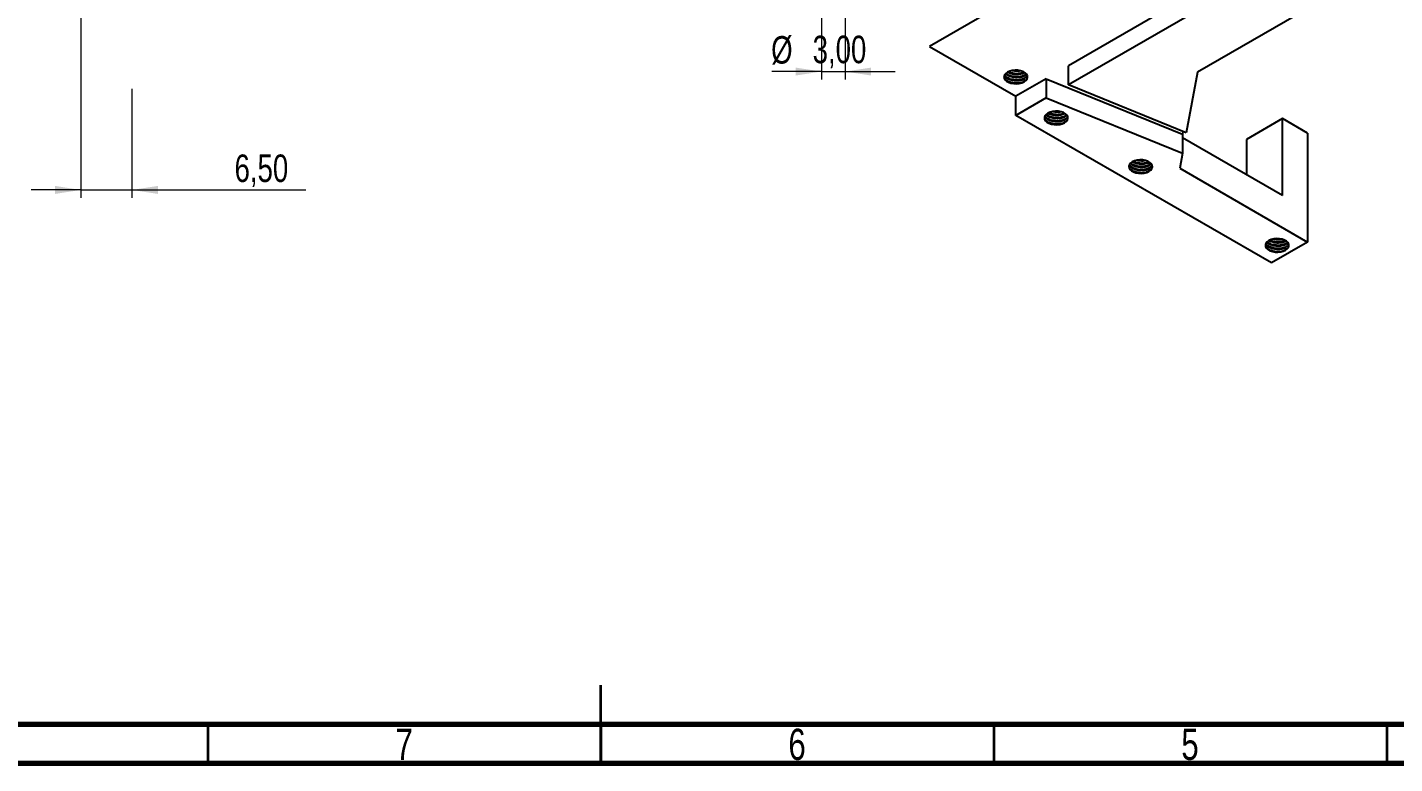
# Model space of a CAD drawing. Header units: millimetres. Extents: x 15 to 589, y 5 to 415.
# Drawn here: x 229 to 403, y 5 to 98.7 of the extents above; entities that cross this region are included whole.
import ezdxf

# ---------------------------------------------------------------- set-up
doc = ezdxf.new("R2010")
doc.units = ezdxf.units.MM
doc.styles.add('SLDTEXTSTYLE0', font='TXT', dxfattribs={"width": 0.75})
doc.dimstyles.new('SLDDIMSTYLE1', dxfattribs={"dimtxt": 3.5, "dimasz": 3.302, "dimexe": 0, "dimexo": 0.0625, "dimgap": 0.875, "dimtad": 1, "dimrnd": 1e-09, "dimzin": 12, "dimdsep": 46, "dimtxsty": 'SLDTEXTSTYLE0', "dimsah": 1, "dimcen": 0.09, "dimadec": 0, "dimazin": 3, "dimtfac": 1, "dimtmove": 0, "dimatfit": 0, "dimfxl": 1, "dimfrac": 2, "dimtolj": 1, "dimtzin": 12, "dimarcsym": 0})

# ---------------------------------------------------------------- blocks, each defined once
blk = doc.blocks.new('_D_18')
at = {"color": 7, "linetype": 'Continuous', "lineweight": 0}
for p, q in [((235.83, 133.39), (235.83, 77.02)), ((242.33, 90.9), (242.33, 77.02)), ((235.83, 78.02), (229.48, 78.02)), ((235.83, 78.02), (242.33, 78.02)), ((242.33, 78.02), (264.43, 78.02))]:
    blk.add_line(p, q, dxfattribs=at)
at = {"color": 7, "linetype": 'Continuous', "lineweight": 18}
for points in [[(235.83, 78.02), (232.53, 78.53), (232.53, 77.51)], [(242.33, 78.02), (245.63, 77.51), (245.63, 78.53)]]:
    blk.add_solid(points, dxfattribs=at)
at = {"color": 7, "linetype": 'Continuous', "lineweight": 18, "insert": (255.38, 82.53), "char_height": 3.5, "attachment_point": 1, "style": 'SLDTEXTSTYLE0'}
blk.add_mtext('6,50', dxfattribs=at)
blk = doc.blocks.new('_D_23')
at = {"color": 7, "linetype": 'Continuous', "lineweight": 0}
for p, q in [((330.08, 131.1), (330.08, 92.09)), ((333.08, 131.1), (333.08, 92.09)), ((330.08, 93.09), (323.73, 93.09)), ((330.08, 93.09), (333.08, 93.09)), ((333.08, 93.09), (339.43, 93.09))]:
    blk.add_line(p, q, dxfattribs=at)
at = {"color": 7, "linetype": 'Continuous', "lineweight": 18}
for points in [[(330.08, 93.09), (326.78, 93.59), (326.78, 92.58)], [(333.08, 93.09), (336.38, 92.58), (336.38, 93.59)]]:
    blk.add_solid(points, dxfattribs=at)
at = {"color": 7, "linetype": 'Continuous', "lineweight": 18, "char_height": 3.5, "attachment_point": 1, "style": 'SLDTEXTSTYLE0'}
for s, insert in [('%%c', (323.66, 97.6)), ('3,00', (328.94, 97.65))]:
    blk.add_mtext(s, dxfattribs=dict(at, insert=insert))

msp = doc.modelspace()

# ---------------------------------------------------------------- linework, layer by layer
at = {"color": 7, "linetype": 'Continuous', "lineweight": 25}
for p, q in [((413.83117, 136.69864), (343.8276, 96.28644)), ((417.58247, 126.20613), (361.50725, 93.8346)), ((417.58247, 123.75651), (361.50725, 91.38498)), ((415.27897, 114.57627), (377.90548, 93.00102)), ((343.8276, 96.28644), (354.79101, 89.95739)), ((361.50725, 91.38498), (361.50725, 93.8346)), ((377.90548, 93.00102), (376.48665, 85.30624)), ((358.63612, 92.17713), (354.79101, 89.95739)), ((355.85167, 91.79679), (355.53797, 91.68915)), ((355.85167, 92.10051), (355.85167, 91.79431)), ((358.63612, 92.17713), (376.00243, 85.12977)), ((358.63612, 92.17713), (358.63612, 89.72751)), ((376.48665, 85.30624), (361.50725, 91.38498)), ((354.79101, 87.50777), (354.79101, 89.95739)), ((358.63612, 89.72751), (354.79101, 87.50777)), ((358.63612, 89.72751), (376.00243, 82.68015)), ((387.31792, 68.73038), (354.79101, 87.50777)), ((388.73214, 87.10182), (384.13594, 84.4485)), ((388.73214, 77.30333), (388.73214, 87.10182)), ((391.91412, 85.2649), (388.73214, 87.10182)), ((360.99638, 86.58129), (360.68269, 86.47365)), ((360.99638, 86.88501), (360.99638, 86.57881)), ((376.06641, 85.47677), (376.00243, 85.12977)), ((391.91412, 85.2649), (391.91412, 71.38371)), ((376.00243, 85.12977), (376.00243, 82.68015)), ((388.73214, 77.30333), (376.00243, 84.65204)), ((384.13594, 84.4485), (384.13594, 79.95666)), ((376.00243, 82.68015), (375.65066, 80.7724)), ((371.73604, 80.38142), (371.42234, 80.27377)), ((371.73604, 80.68514), (371.73604, 80.37894)), ((375.65066, 80.7724), (391.91412, 71.38371)), ((391.91412, 71.38371), (387.31792, 68.73038)), ((389.11713, 70.34753), (388.80343, 70.23988)), ((389.11713, 70.65125), (389.11713, 70.34505))]:
    msp.add_line(p, q, dxfattribs=at)
at = {"color": 7, "linetype": 'Continuous', "lineweight": 35}
for p, q in [((302, 5), (302, 15)), ((252, 10), (252, 5)), ((302, 10), (302, 5)), ((352, 10), (352, 5)), ((402, 10), (402, 5))]:
    msp.add_line(p, q, dxfattribs=at)
at = {"color": 7, "linetype": 'Continuous', "lineweight": 70}
for p, q in [((584, 10), (20, 10)), ((589, 5), (15, 5))]:
    msp.add_line(p, q, dxfattribs=at)
at = {"color": 7, "linetype": 'Continuous', "lineweight": 25, "flags": 128}
for points in [[(355.85167, 91.79431), (356.07468, 91.95864), (356.22309, 92.149), (356.28827, 92.35433), (356.26644, 92.56271), (356.15886, 92.76201), (355.97179, 92.94065), (355.71609, 93.08826), (355.40663, 93.19626), (355.06139, 93.25837), (354.70044, 93.27097), (354.34476, 93.23334), (354.015, 93.14767), (353.73035, 93.01892), (353.50734, 92.8546), (353.35893, 92.66424), (353.29375, 92.4589), (353.31558, 92.25053), (353.42316, 92.05123), (353.61024, 91.87258), (353.86593, 91.72497), (354.17539, 91.61697), (354.52063, 91.55487), (354.88158, 91.54227), (355.23727, 91.57989), (355.56702, 91.66557), (355.85167, 91.79431)], [(360.99638, 86.57881), (361.2194, 86.74314), (361.36781, 86.9335), (361.43299, 87.13883), (361.41115, 87.34721), (361.30357, 87.54651), (361.1165, 87.72515), (360.8608, 87.87277), (360.55134, 87.98076), (360.20611, 88.04287), (359.84516, 88.05547), (359.48947, 88.01784), (359.15972, 87.93217), (358.87506, 87.80342), (358.65205, 87.6391), (358.50364, 87.44874), (358.43846, 87.2434), (358.46029, 87.03503), (358.56787, 86.83573), (358.75495, 86.65708), (359.01065, 86.50947), (359.3201, 86.40148), (359.66534, 86.33937), (360.02629, 86.32677), (360.38198, 86.3644), (360.71173, 86.45007), (360.99638, 86.57881)], [(371.73604, 80.37894), (371.95905, 80.54327), (372.10746, 80.73363), (372.17264, 80.93896), (372.15081, 81.14733), (372.04323, 81.34664), (371.85616, 81.52528), (371.60046, 81.67289), (371.291, 81.78089), (370.94576, 81.84299), (370.58481, 81.8556), (370.22913, 81.81797), (369.89937, 81.73229), (369.61472, 81.60355), (369.39171, 81.43922), (369.2433, 81.24886), (369.17812, 81.04353), (369.19995, 80.83516), (369.30753, 80.63586), (369.49461, 80.45721), (369.7503, 80.3096), (370.05976, 80.2016), (370.405, 80.1395), (370.76595, 80.12689), (371.12164, 80.16452), (371.45139, 80.2502), (371.73604, 80.37894)], [(389.11713, 70.34505), (389.34014, 70.50938), (389.48855, 70.69974), (389.55373, 70.90507), (389.5319, 71.11345), (389.42432, 71.31275), (389.23725, 71.49139), (388.98155, 71.639), (388.67209, 71.747), (388.32685, 71.8091), (387.9659, 71.82171), (387.61022, 71.78408), (387.28046, 71.6984), (386.99581, 71.56966), (386.7728, 71.40534), (386.62439, 71.21497), (386.55921, 71.00964), (386.58104, 70.80127), (386.68862, 70.60197), (386.8757, 70.42332), (387.13139, 70.27571), (387.44085, 70.16771), (387.78609, 70.10561), (388.14704, 70.093), (388.50272, 70.13063), (388.83248, 70.21631), (389.11713, 70.34505)]]:
    msp.add_lwpolyline(points, dxfattribs=at)
at = {"color": 7, "linetype": 'Continuous', "lineweight": 25}
for points, knots in [([(355.85167, 91.79431), (355.69812, 91.73197), (355.38698, 91.60565), (354.79026, 91.57177), (354.20141, 91.66105), (353.70696, 91.88063), (353.38298, 92.16592), (353.33948, 92.37405), (353.32149, 92.46012)], [0, 0, 0, 0, 0.173489468, 0.351535782, 0.522536649, 0.699038016, 0.875539383, 1, 1, 1, 1]), ([(355.85167, 92.10051), (355.6981, 92.03817), (355.38691, 91.91184), (354.79054, 91.87802), (354.20036, 91.96707), (353.711, 92.18754), (353.41225, 92.43467), (353.37138, 92.60065), (353.36038, 92.64535)], [0, 0, 0, 0, 0.1844508556, 0.3737464666, 0.555551486, 0.7432045376, 0.9308575893, 1, 1, 1, 1]), ([(356.22565, 92.59165), (356.21324, 92.54573), (356.17308, 92.39714), (355.8707, 92.18792), (355.38161, 92.01795), (354.7921, 91.97907), (354.19928, 92.0693), (353.71387, 92.29002), (353.42525, 92.5191), (353.3855, 92.66534), (353.37857, 92.69082)], [0, 0, 0, 0, 0.0666719621, 0.2157359746, 0.3647999871, 0.5177792902, 0.6647050693, 0.8163569376, 0.9680088058, 1, 1, 1, 1]), ([(356.16398, 92.75369), (356.07147, 92.6664), (355.88313, 92.48868), (355.37708, 92.32527), (354.7913, 92.28448), (354.20656, 92.37755), (353.74101, 92.56566), (353.57531, 92.74773), (353.50836, 92.82129)], [0, 0, 0, 0, 0.169830997, 0.345749161, 0.526287962, 0.699682686, 0.878654913, 1, 1, 1, 1]), ([(356.10155, 92.8068), (356.02655, 92.73743), (355.85443, 92.57826), (355.37597, 92.42798), (354.79124, 92.38621), (354.20785, 92.48032), (353.76487, 92.65433), (353.61261, 92.81796), (353.56062, 92.87382)], [0, 0, 0, 0, 0.1449441308, 0.3325927722, 0.5251701616, 0.7101270964, 0.9010334497, 1, 1, 1, 1]), ([(355.90994, 92.96275), (355.89123, 92.94718), (355.76862, 92.84514), (355.36842, 92.73684), (354.79668, 92.69348), (354.1994, 92.77913), (353.89589, 92.93509), (353.74385, 93.01322)], [0, 0, 0, 0, 0.043076488, 0.282225143, 0.527655236, 0.763373447, 1, 1, 1, 1]), ([(355.84388, 93.01651), (355.69254, 92.95506), (355.38334, 92.8295), (354.79284, 92.79893), (354.24521, 92.87055), (353.97645, 93.00587), (353.86046, 93.06427)], [0, 0, 0, 0, 0.262773172, 0.536870457, 0.800121475, 1, 1, 1, 1]), ([(355.41878, 93.1802), (355.40235, 93.17448), (355.22235, 93.11183), (354.79634, 93.10173), (354.43548, 93.17216), (354.26595, 93.20525)], [0, 0, 0, 0, 0.05056966, 0.553965067, 1, 1, 1, 1]), ([(360.99638, 86.57881), (360.84283, 86.51647), (360.53169, 86.39015), (359.93497, 86.35627), (359.34612, 86.44555), (358.85167, 86.66513), (358.52769, 86.95042), (358.48419, 87.15855), (358.4662, 87.24462)], [0, 0, 0, 0, 0.1734894685, 0.3515357824, 0.5225366491, 0.6990380163, 0.8755393835, 1, 1, 1, 1]), ([(360.99638, 86.88501), (360.84281, 86.82267), (360.53162, 86.69634), (359.93526, 86.66252), (359.34508, 86.75157), (358.85572, 86.97204), (358.55696, 87.21917), (358.51609, 87.38516), (358.50509, 87.42985)], [0, 0, 0, 0, 0.184450856, 0.373746467, 0.555551486, 0.743204538, 0.930857589, 1, 1, 1, 1]), ([(361.37036, 87.37615), (361.35795, 87.33023), (361.31779, 87.18165), (361.01541, 86.97242), (360.52632, 86.80245), (359.93681, 86.76357), (359.34399, 86.8538), (358.85858, 87.07452), (358.56997, 87.3036), (358.53021, 87.44984), (358.52329, 87.47532)], [0, 0, 0, 0, 0.0666719621, 0.2157359746, 0.3647999871, 0.5177792902, 0.6647050693, 0.8163569376, 0.9680088058, 1, 1, 1, 1]), ([(361.30869, 87.53819), (361.21618, 87.4509), (361.02784, 87.27318), (360.52179, 87.10977), (359.93601, 87.06898), (359.35128, 87.16205), (358.88573, 87.35016), (358.72003, 87.53223), (358.65308, 87.60579)], [0, 0, 0, 0, 0.169830997, 0.345749161, 0.526287962, 0.699682686, 0.878654913, 1, 1, 1, 1]), ([(361.24627, 87.5913), (361.17126, 87.52193), (360.99915, 87.36276), (360.52068, 87.21248), (359.93595, 87.17071), (359.35256, 87.26482), (358.90959, 87.43883), (358.75732, 87.60246), (358.70533, 87.65832)], [0, 0, 0, 0, 0.144944131, 0.332592772, 0.525170162, 0.710127096, 0.90103345, 1, 1, 1, 1]), ([(361.05465, 87.74725), (361.03594, 87.73168), (360.91334, 87.62964), (360.51313, 87.52134), (359.94139, 87.47798), (359.34411, 87.56363), (359.04061, 87.71959), (358.88856, 87.79772)], [0, 0, 0, 0, 0.043076488, 0.282225143, 0.527655236, 0.763373447, 1, 1, 1, 1]), ([(360.9886, 87.80101), (360.83726, 87.73956), (360.52805, 87.614), (359.93756, 87.58343), (359.38992, 87.65505), (359.12116, 87.79037), (359.00517, 87.84877)], [0, 0, 0, 0, 0.262773172, 0.536870457, 0.800121475, 1, 1, 1, 1]), ([(360.56349, 87.9647), (360.54706, 87.95898), (360.36707, 87.89633), (359.94106, 87.88623), (359.58019, 87.95666), (359.41066, 87.98975)], [0, 0, 0, 0, 0.05056966, 0.553965067, 1, 1, 1, 1]), ([(371.30315, 81.76483), (371.28672, 81.75911), (371.10672, 81.69646), (370.68071, 81.68635), (370.31985, 81.75679), (370.15032, 81.78987)], [0, 0, 0, 0, 0.05056966, 0.553965067, 1, 1, 1, 1]), ([(371.73604, 80.37894), (371.58249, 80.3166), (371.27135, 80.19028), (370.67463, 80.15639), (370.08578, 80.24568), (369.59133, 80.46526), (369.26735, 80.75055), (369.22385, 80.95868), (369.20586, 81.04475)], [0, 0, 0, 0, 0.173489468, 0.351535782, 0.522536649, 0.699038016, 0.875539383, 1, 1, 1, 1]), ([(371.73604, 80.68514), (371.58247, 80.6228), (371.27128, 80.49647), (370.67491, 80.46265), (370.08473, 80.5517), (369.59537, 80.77217), (369.29662, 81.0193), (369.25575, 81.18528), (369.24475, 81.22997)], [0, 0, 0, 0, 0.1844508556, 0.3737464666, 0.555551486, 0.7432045376, 0.9308575893, 1, 1, 1, 1]), ([(372.11002, 81.17628), (372.09761, 81.13036), (372.05745, 80.98177), (371.75507, 80.77254), (371.26598, 80.60258), (370.67647, 80.5637), (370.08365, 80.65393), (369.59824, 80.87464), (369.30962, 81.10373), (369.26987, 81.24997), (369.26294, 81.27545)], [0, 0, 0, 0, 0.0666719621, 0.2157359746, 0.3647999871, 0.5177792902, 0.6647050693, 0.8163569376, 0.9680088058, 1, 1, 1, 1]), ([(372.04835, 81.33832), (371.95584, 81.25102), (371.7675, 81.07331), (371.26145, 80.9099), (370.67567, 80.86911), (370.09093, 80.96217), (369.62538, 81.15029), (369.45968, 81.33235), (369.39273, 81.40592)], [0, 0, 0, 0, 0.1698309969, 0.3457491609, 0.526287962, 0.699682686, 0.8786549126, 1, 1, 1, 1]), ([(371.98592, 81.39143), (371.91092, 81.32206), (371.7388, 81.16289), (371.26034, 81.01261), (370.67561, 80.97084), (370.09222, 81.06495), (369.64924, 81.23896), (369.49698, 81.40258), (369.44499, 81.45845)], [0, 0, 0, 0, 0.1449441308, 0.3325927722, 0.5251701616, 0.7101270964, 0.9010334497, 1, 1, 1, 1]), ([(371.79431, 81.54738), (371.7756, 81.5318), (371.65299, 81.42977), (371.25279, 81.32147), (370.68105, 81.27811), (370.08377, 81.36376), (369.78026, 81.51972), (369.62822, 81.59785)], [0, 0, 0, 0, 0.043076488, 0.282225143, 0.527655236, 0.763373447, 1, 1, 1, 1]), ([(371.72825, 81.60114), (371.57691, 81.53969), (371.26771, 81.41413), (370.67722, 81.38356), (370.12958, 81.45518), (369.86082, 81.5905), (369.74483, 81.6489)], [0, 0, 0, 0, 0.262773172, 0.536870457, 0.800121475, 1, 1, 1, 1]), ([(389.42944, 71.30443), (389.33693, 71.21713), (389.14858, 71.03942), (388.64254, 70.87601), (388.05676, 70.83522), (387.47202, 70.92829), (387.00647, 71.1164), (386.84077, 71.29846), (386.77382, 71.37203)], [0, 0, 0, 0, 0.169830997, 0.345749161, 0.526287962, 0.699682686, 0.878654913, 1, 1, 1, 1]), ([(389.36701, 71.35754), (389.29201, 71.28817), (389.11989, 71.129), (388.64143, 70.97872), (388.05669, 70.93695), (387.47331, 71.03106), (387.03033, 71.20507), (386.87807, 71.36869), (386.82608, 71.42456)], [0, 0, 0, 0, 0.144944131, 0.332592772, 0.525170162, 0.710127096, 0.90103345, 1, 1, 1, 1]), ([(389.1754, 71.51349), (389.15669, 71.49791), (389.03408, 71.39588), (388.63388, 71.28758), (388.06214, 71.24422), (387.46485, 71.32987), (387.16135, 71.48583), (387.00931, 71.56396)], [0, 0, 0, 0, 0.043076488, 0.282225143, 0.527655236, 0.763373447, 1, 1, 1, 1]), ([(389.10934, 71.56725), (388.958, 71.5058), (388.6488, 71.38024), (388.0583, 71.34967), (387.51067, 71.42129), (387.24191, 71.55661), (387.12592, 71.61501)], [0, 0, 0, 0, 0.262773172, 0.536870457, 0.800121475, 1, 1, 1, 1]), ([(388.68424, 71.73094), (388.66781, 71.72522), (388.48781, 71.66257), (388.0618, 71.65246), (387.70094, 71.7229), (387.53141, 71.75598)], [0, 0, 0, 0, 0.05056966, 0.553965067, 1, 1, 1, 1]), ([(389.11713, 70.34505), (388.96358, 70.28271), (388.65244, 70.15639), (388.05571, 70.12251), (387.46687, 70.21179), (386.97242, 70.43137), (386.64844, 70.71666), (386.60493, 70.92479), (386.58694, 71.01086)], [0, 0, 0, 0, 0.173489468, 0.351535782, 0.522536649, 0.699038016, 0.875539383, 1, 1, 1, 1]), ([(389.11713, 70.65125), (388.96355, 70.58891), (388.65237, 70.46258), (388.056, 70.42876), (387.46582, 70.51781), (386.97646, 70.73828), (386.67771, 70.98541), (386.63684, 71.15139), (386.62584, 71.19609)], [0, 0, 0, 0, 0.184450856, 0.373746467, 0.555551486, 0.743204538, 0.930857589, 1, 1, 1, 1]), ([(389.49111, 71.14239), (389.4787, 71.09647), (389.43854, 70.94788), (389.13616, 70.73866), (388.64707, 70.56869), (388.05756, 70.52981), (387.46474, 70.62004), (386.97933, 70.84075), (386.69071, 71.06984), (386.65096, 71.21608), (386.64403, 71.24156)], [0, 0, 0, 0, 0.0666719621, 0.2157359746, 0.3647999871, 0.5177792902, 0.6647050693, 0.8163569376, 0.9680088058, 1, 1, 1, 1])]:
    msp.add_open_spline(points, degree=3, knots=knots, dxfattribs=at)

# ---------------------------------------------------------------- texts
at = {"color": 7, "linetype": 'Continuous', "lineweight": 0, "char_height": 3.96875, "attachment_point": 2, "style": 'SLDTEXTSTYLE0'}
for s, insert in [('7', (276.96004, 9.44577)), ('6', (326.96004, 9.44577)), ('5', (376.96004, 9.44577))]:
    msp.add_mtext(s, dxfattribs=dict(at, insert=insert))

# ---------------------------------------------------------------- dimensions: what is measured, and where the dimension line sits
at = {"color": 7, "linetype": 'Continuous', "lineweight": 18}
dim = msp.add_linear_dim(base=(242.32959, 80.79522), p1=(235.82959, 134.39174), p2=(242.32959, 91.90295), dimstyle='SLDDIMSTYLE1', dxfattribs=at)
dim.commit()
dim.dimension.update_dxf_attribs({"geometry": '_D_18', "text_midpoint": (259.90369, 80.79522), "dimtype": 160})
dim = msp.add_linear_dim(base=(333.07959, 95.89174), p1=(330.07959, 132.09728), p2=(333.07959, 132.09728), text='%%c<>', dimstyle='SLDDIMSTYLE1', dxfattribs=at)
dim.commit()
dim.dimension.update_dxf_attribs({"geometry": '_D_23', "text_midpoint": (330.82959, 95.89174), "dimtype": 160})

doc.saveas('drawing.dxf')
